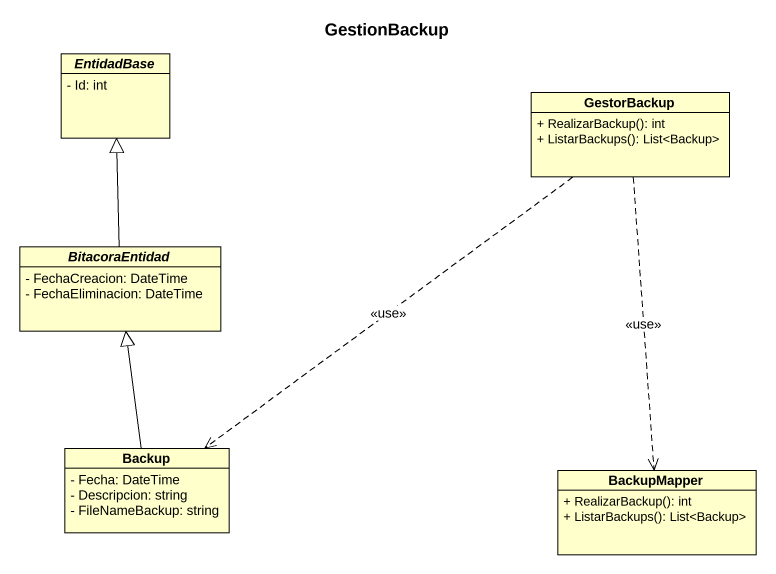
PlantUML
@startuml
title GestionBackup
hide circle
hide empty members
skinparam classAttributeIconSize 0
abstract class EntidadBase {
  - Id: int
}
class GestorBackup {
  + RealizarBackup(): int
  + ListarBackups(): List<Backup>
}
abstract class BitacoraEntidad {
  - FechaCreacion: DateTime
  - FechaEliminacion: DateTime
}
class Backup {
  - Fecha: DateTime
  - Descripcion: string
  - FileNameBackup: string
}
class BackupMapper {
  + RealizarBackup(): int
  + ListarBackups(): List<Backup>
}
GestorBackup ..> Backup : <<use>>
GestorBackup ..> BackupMapper : <<use>>
BitacoraEntidad -up-|> EntidadBase
Backup -up-|> BitacoraEntidad
@enduml
